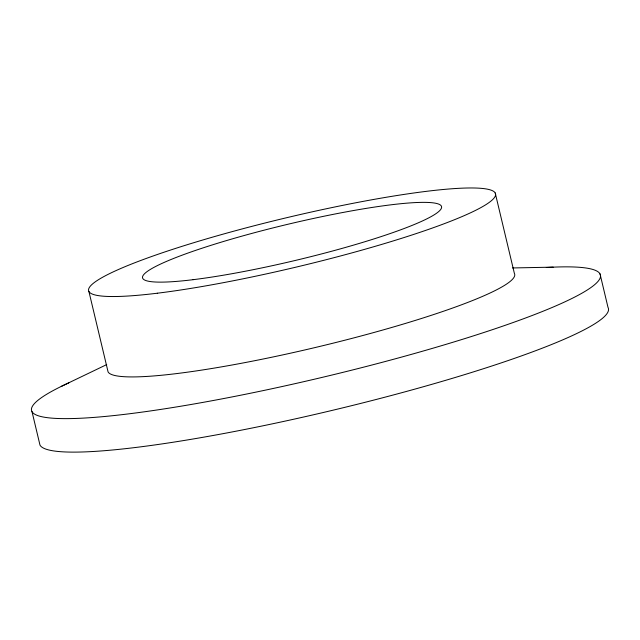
<?xml version="1.0" encoding="UTF-8"?>
<svg xmlns="http://www.w3.org/2000/svg" width="640" height="640" viewBox="0 0 640 640"><rect width="100%" height="100%" fill="white"/><g stroke="black" fill="none" stroke-linecap="round" stroke-linejoin="round"><path stroke-width="0.96" d="M61.264 386.416L106.72 364.584M512.576 267.952L553.184 267.152M600.016 273.88L608 307.376A292.4 35.128 -13.4 0 1 341.56 408.136A292.4 35.128 -13.4 0 1 39.984 445.088L32 411.592M495.224 192.992L514.376 273.384A209.152 25.128 -13.4 0 1 323.784 345.464A209.152 25.128 -13.4 0 1 108.072 371.896L88.92 291.504M546.296 267.512A292.4 35.128 -13.4 0 1 513.96 322.224A292.4 35.128 -13.4 0 1 141.56 412.184A292.4 35.128 -13.4 0 1 68.848 382.832M193.064 279.688A153.656 18.456 -13.4 0 0 438.624 211.632A153.656 18.456 -13.4 0 0 244.528 235.416A153.656 18.456 -13.4 0 0 193.064 279.688M157.304 293.216A209.152 25.128 -13.4 0 0 491.552 200.576A209.152 25.128 -13.4 0 0 227.352 232.952A209.152 25.128 -13.4 0 0 157.304 293.216"/></g></svg>
